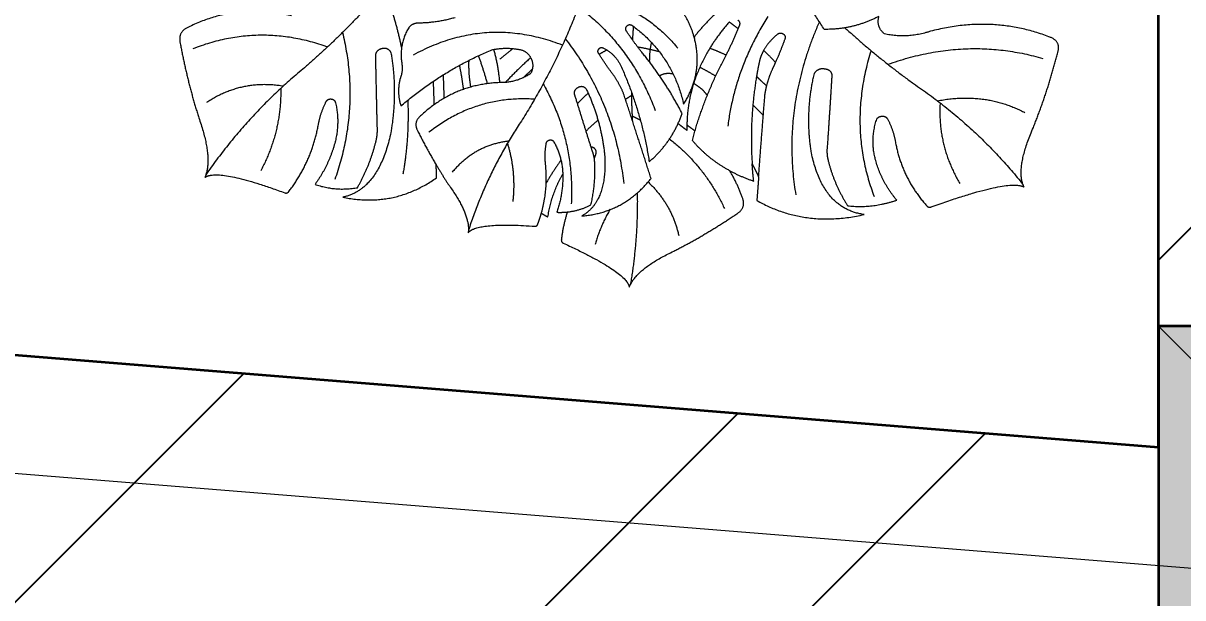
# Model space of a CAD drawing. Header units: inches. Extents: x 17146 to 31738, y -8920 to -2452.
# Drawn here: x 22810.95 to 22830.13, y -5296.79 to -5287.29 of the extents above; entities that cross this region are included whole.
import ezdxf

# ---------------------------------------------------------------- set-up
doc = ezdxf.new("R2010")
doc.units = ezdxf.units.IN
doc.header["$LTSCALE"] = 25
doc.header["$MEASUREMENT"] = 0
doc.header["$PDMODE"] = 3
doc.layers.get('Defpoints').update_dxf_attribs({"color": 251})
doc.layers.add('A-HATCH', color=7, linetype='Continuous')
for name, color, linetype, lineweight in [('A_Grid Name', 216, 'Continuous', 5), ('Column', 130, 'Continuous', 35), ('Dim-external', 151, 'Continuous', 9), ('Hatch', 253, 'Continuous', 13), ('plants', 105, 'Continuous', 18), ('Wall-Section', 6, 'Continuous', 35)]:
    doc.layers.add(name, color=color, linetype=linetype, lineweight=lineweight)
doc.styles.add('int text 1in-8ft', font='trebuc.ttf', dxfattribs={"height": 7})
doc.dimstyles.new('dim 1in-8ft', dxfattribs={"dimtxt": 7, "dimasz": 2, "dimexe": 6, "dimexo": 6, "dimgap": 1, "dimtad": 1, "dimdec": 0, "dimzin": 0, "dimdsep": 46, "dimlunit": 4, "dimtxsty": 'int text 1in-8ft', "dimblk": 'DOT', "dimcen": 4, "dimdle": 6, "dimclrt": 7, "dimadec": 0, "dimazin": 0, "dimtfac": 1, "dimtdec": 0, "dimtofl": 0, "dimtmove": 0, "dimatfit": 3, "dimfxl": 6, "dimfxlon": 1, "dimtolj": 1, "dimtzin": 0, "dimarcsym": 0})
doc.dimstyles.new('dim 1in-8ft c-c', dxfattribs={"dimtxt": 7, "dimasz": 2, "dimexe": 6, "dimexo": 6, "dimgap": 1, "dimtad": 1, "dimdec": 0, "dimzin": 0, "dimdsep": 46, "dimlunit": 4, "dimtxsty": 'int text 1in-8ft', "dimblk": 'DOT', "dimcen": 4, "dimdle": 6, "dimclrt": 7, "dimadec": 0, "dimazin": 0, "dimtfac": 1, "dimtdec": 0, "dimtofl": 0, "dimtmove": 0, "dimatfit": 3, "dimfxl": 6, "dimfxlon": 1, "dimtolj": 1, "dimtzin": 0, "dimarcsym": 0})
pattern_1 = [(45, (21802.997, -5239.595), (-6.62913, 6.62913), []), (45, (21807.416, -5239.595), (-6.62913, 6.62913), [])]

# ---------------------------------------------------------------- blocks, each defined once
blk = doc.blocks.new('col')
at = {"layer": 'Hatch'}
h = blk.add_hatch(color=256, dxfattribs=at)
h.dxf.hatch_style = 1
h.paths.add_polyline_path([(-8, -8), (8, -8), (8, 8), (-8, 8)])
at = {"layer": 'Column'}
blk.add_lwpolyline([(-8, -8), (8, -8), (8, 8), (-8, 8)], close=True, dxfattribs=at)
at = {"layer": 'Dim-external'}
for p, q in [((-8, 8), (8, -8)), ((8, 8), (-8, -8))]:
    blk.add_line(p, q, dxfattribs=at)
blk = doc.blocks.new('gridd')
at = {"layer": 'Dim-external'}
blk.add_blockref('col', (2, -270.818), dxfattribs=at)
blk = doc.blocks.new('Monstera_86')
at = {"layer": 'plants'}
for points in [[(0.7385, 1.358), (0.7301, 1.3352), (0.6834, 1.3133)], [(0.7287, 1.2409), (0.7277, 1.2983), (0.7372, 1.3548)], [(0.8205, 1.3033), (0.7418, 1.3393), (0.7385, 1.358)], [(0.6834, 1.3133), (0.6428, 1.2925), (0.6052, 1.2669)], [(0.7623, 1.2613), (0.7744, 1.2821), (0.7811, 1.3052)], [(0.8154, 1.2647), (0.8208, 1.2814), (0.8228, 1.2989)], [(0.8228, 1.2989), (0.8232, 1.3018), (0.8205, 1.3033)], [(0.7153, 1.2275), (0.6861, 1.2549), (0.6773, 1.2938)], [(0.8521, 1.2799), (0.8496, 1.2732), (0.8476, 1.2663)], [(0.8556, 1.2824), (0.853, 1.2824), (0.8521, 1.2799)], [(0.9383, 1.2904), (0.9284, 1.2773), (0.8556, 1.2824)], [(0.8724, 1.1521), (0.9145, 1.215), (0.938, 1.2874)], [(0.9613, 1.2329), (0.9354, 1.2693), (0.9383, 1.2904)], [(0.5804, 1.2504), (0.5207, 1.2845), (0.4475, 1.2679)], [(0.4475, 1.2679), (0.4986, 1.2605), (0.5127, 1.1914)], [(0.6052, 1.2669), (0.593, 1.2595), (0.5986, 1.2463)], [(0.7975, 1.2697), (0.7448, 1.2654), (0.7116, 1.223)], [(0.7694, 1.1914), (0.7646, 1.2512), (0.7975, 1.2697)], [(0.8395, 1.2708), (0.8354, 1.2428), (0.8213, 1.2183)], [(0.8476, 1.2663), (0.8437, 1.2687), (0.8395, 1.2708)], [(0.8476, 1.2663), (0.8389, 1.2354), (0.8426, 1.2034)], [(0.3642, 1.2585), (0.2669, 1.2232), (0.249, 1.2339)], [(0.3697, 1.2571), (0.3676, 1.2595), (0.3642, 1.2585)], [(0.409, 1.1752), (0.4016, 1.2213), (0.3697, 1.2571)], [(0.4677, 1.2571), (0.4369, 1.2603), (0.4069, 1.2501)], [(0.492, 1.2007), (0.4846, 1.2307), (0.4677, 1.2571)], [(0.6887, 1.1741), (0.644, 1.2092), (0.6205, 1.2606)], [(0.7861, 1.256), (0.7802, 1.2303), (0.7814, 1.204)], [(0.8154, 1.2647), (0.8, 1.263), (0.7861, 1.256)], [(0.8454, 1.1059), (0.8064, 1.1749), (0.8105, 1.2545)], [(0.8285, 1.2651), (0.8219, 1.2654), (0.8154, 1.2647)], [(0.8211, 1.218), (0.8205, 1.2423), (0.8285, 1.2651)], [(0.8897, 1.1797), (0.8789, 1.215), (0.8831, 1.2518)], [(0.4069, 1.2501), (0.426, 1.2273), (0.4335, 1.1992)], [(0.4388, 1.0647), (0.4681, 1.1579), (0.435, 1.2455)], [(0.5029, 1.0289), (0.55, 1.1353), (0.5321, 1.2436)], [(0.5782, 1.2211), (0.5793, 1.2358), (0.5804, 1.2504)], [(0.5986, 1.2463), (0.6046, 1.2292), (0.614, 1.2136)], [(1.0936, 1.2464), (1.0306, 1.2596), (0.9775, 1.2223)], [(1.0343, 1.1662), (1.049, 1.2365), (1.0936, 1.2464)], [(1.1608, 1.2394), (1.1319, 1.2017), (1.1239, 1.1549)], [(1.1657, 1.241), (1.1627, 1.2419), (1.1608, 1.2394)], [(1.265, 1.2219), (1.249, 1.2103), (1.1657, 1.241)], [(0.249, 1.2339), (0.2601, 1.2114), (0.2375, 1.1599)], [(0.3861, 1.1055), (0.3073, 1.159), (0.2504, 1.2306)], [(0.3532, 1.1294), (0.3562, 1.1834), (0.3286, 1.2295)], [(0.614, 1.2136), (0.5999, 1.2212), (0.5843, 1.2264)], [(0.5843, 1.2264), (0.5855, 1.2157), (0.5862, 1.205)], [(0.7116, 1.223), (0.7284, 1.1705), (0.7456, 1.1181)], [(0.8179, 1.05), (0.7567, 1.129), (0.7455, 1.2292)], [(0.8233, 1.2006), (0.8333, 1.2143), (0.8417, 1.229)], [(0.978, 1.2063), (0.97, 1.2198), (0.9613, 1.2329)], [(0.9775, 1.2223), (0.9778, 1.2143), (0.978, 1.2063)], [(1.0757, 1.2346), (1.0601, 1.2072), (1.0526, 1.1766)], [(1.1283, 1.2305), (1.1026, 1.2393), (1.0757, 1.2346)], [(1.0942, 1.0421), (1.0719, 1.1346), (1.1037, 1.2245)], [(1.1034, 1.1779), (1.1109, 1.2066), (1.1283, 1.2305)], [(0.5782, 1.2211), (0.5744, 1.17), (0.5703, 1.1189)], [(0.5862, 1.205), (0.5821, 1.213), (0.5782, 1.2211)], [(0.614, 1.2136), (0.6414, 1.1987), (0.6604, 1.176)], [(0.8213, 1.2183), (0.8212, 1.2182), (0.8211, 1.218)], [(0.8211, 1.217), (0.8211, 1.2175), (0.8211, 1.218)], [(0.8326, 1.1769), (0.8219, 1.1955), (0.8211, 1.217)], [(0.888, 1.1768), (0.9303, 1.182), (0.9581, 1.2153)], [(1.0133, 1.1262), (1.0113, 1.1723), (1.0193, 1.2179)], [(1.1413, 1.0858), (1.2117, 1.1436), (1.2636, 1.2185)], [(1.1708, 1.1115), (1.17, 1.1657), (1.1956, 1.2135)], [(1.2724, 1.1479), (1.2545, 1.1987), (1.265, 1.2219)], [(0.4335, 1.1992), (0.4399, 1.1747), (0.4317, 1.1495)], [(0.493, 1.1825), (0.4943, 1.1918), (0.492, 1.2007)], [(0.5808, 1.0967), (0.5898, 1.151), (0.5862, 1.205)], [(0.7139, 1.2024), (0.6855, 1.1783), (0.6731, 1.1426)], [(0.7499, 1.0817), (0.7236, 1.1394), (0.7139, 1.2024)], [(0.7819, 1.1985), (0.7808, 1.1956), (0.7798, 1.1926)], [(0.7814, 1.204), (0.7817, 1.1961), (0.7845, 1.1888)], [(0.8426, 1.2034), (0.8437, 1.1916), (0.8416, 1.1799)], [(1.0009, 1.1644), (0.9902, 1.1858), (0.978, 1.2063)], [(0.4875, 1.0971), (0.4901, 1.1398), (0.493, 1.1825)], [(0.5127, 1.1914), (0.5207, 1.1427), (0.5091, 1.0931)], [(0.7922, 1.1119), (0.7741, 1.1496), (0.7694, 1.1914)], [(0.7798, 1.1926), (0.7787, 1.189), (0.7813, 1.1863)], [(0.7813, 1.1863), (0.7832, 1.1844), (0.7859, 1.1843)], [(0.7845, 1.1888), (0.7953, 1.1547), (0.8059, 1.1205)], [(0.8416, 1.1799), (0.841, 1.1766), (0.838, 1.1756)], [(0.4185, 1.1492), (0.4117, 1.1615), (0.409, 1.1752)], [(0.6604, 1.176), (0.646, 1.1215), (0.6184, 1.0702)], [(0.838, 1.1756), (0.8349, 1.1746), (0.8326, 1.1769)], [(0.856, 1.1249), (0.929, 1.1202), (0.987, 1.1659)], [(1.0341, 1.0673), (1.0257, 1.1167), (1.0343, 1.1662)], [(1.0526, 1.1766), (1.0504, 1.1675), (1.0511, 1.1581)], [(1.1032, 1.128), (1.097, 1.1529), (1.1034, 1.1779)], [(0.2375, 1.1599), (0.2192, 1.1141), (0.2073, 1.067)], [(0.5667, 1.0223), (0.6075, 1.0869), (0.6164, 1.1583)], [(0.6387, 1.0616), (0.6683, 1.1104), (0.6671, 1.1635)], [(0.6671, 1.1568), (0.662, 1.1604), (0.6571, 1.1643)], [(0.6671, 1.1635), (0.6728, 1.1595), (0.678, 1.1549)], [(0.7351, 1.1456), (0.73, 1.148), (0.725, 1.1506)], [(0.736, 1.1157), (0.7358, 1.1334), (0.7348, 1.151)], [(0.7774, 1.1508), (0.785, 1.1574), (0.7922, 1.1644)], [(0.7949, 0.9924), (0.8249, 1.0767), (0.8724, 1.1521)], [(0.9976, 1.1457), (1.0069, 1.1536), (1.0009, 1.1644)], [(1.0511, 1.1581), (1.0521, 1.1153), (1.053, 1.0724)], [(1.1239, 1.1549), (1.1211, 1.141), (1.1147, 1.1282)], [(0.3565, 1.1269), (0.2971, 1.1155), (0.2479, 1.1415)], [(0.4249, 1.1459), (0.4204, 1.1458), (0.4185, 1.1492)], [(0.4317, 1.1495), (0.4294, 1.146), (0.4249, 1.1459)], [(0.5853, 1.1318), (0.5786, 1.1382), (0.5724, 1.1451)], [(0.6731, 1.1426), (0.6944, 1.1011), (0.7241, 1.0654)], [(0.8015, 1.0102), (0.7355, 1.0602), (0.7064, 1.1389)], [(0.9, 1.1043), (0.9561, 1.1067), (0.9976, 1.1457)], [(1.2954, 1.0558), (1.2868, 1.1026), (1.2724, 1.1479)], [(0.6712, 1.1309), (0.6462, 1.0924), (0.6582, 1.0478)], [(0.7358, 1.0329), (0.6855, 1.0693), (0.6712, 1.1309)], [(0.736, 1.1206), (0.7397, 1.1228), (0.7433, 1.1252)], [(0.8029, 1.13), (0.7963, 1.1236), (0.7897, 1.1173)], [(1.0217, 1.1332), (0.9706, 1.0893), (0.9089, 1.0636)], [(0.9695, 1.0949), (0.9687, 1.1096), (0.9686, 1.1242)], [(0.9804, 1.1317), (0.9809, 1.1171), (0.9814, 1.1026)], [(1.0227, 1.0992), (1.0272, 1.1164), (1.0217, 1.1332)], [(1.1091, 1.1246), (1.1051, 1.1245), (1.1032, 1.128)], [(1.1147, 1.1282), (1.113, 1.1247), (1.1091, 1.1246)], [(1.1679, 1.1088), (1.2191, 1.1003), (1.2627, 1.1289)], [(0.5682, 1.1083), (0.5655, 1.0976), (0.5609, 1.0874)], [(0.5703, 1.1189), (0.5695, 1.1136), (0.5682, 1.1083)], [(0.5776, 1.0998), (0.573, 1.1042), (0.5682, 1.1083)], [(0.6418, 1.1201), (0.6444, 1.117), (0.6469, 1.1139)], [(0.6469, 1.1139), (0.6525, 1.1092), (0.6586, 1.1054)], [(0.7456, 1.1181), (0.7506, 1.1055), (0.7585, 1.0946)], [(0.8025, 1.1104), (0.7967, 1.1068), (0.7922, 1.1119)], [(0.8059, 1.1205), (0.8082, 1.114), (0.8025, 1.1104)], [(0.935, 1.11), (0.9379, 1.0935), (0.9373, 1.0767)], [(0.9493, 1.0831), (0.9462, 1.098), (0.9444, 1.1131)], [(0.4711, 1.0363), (0.4311, 1.0731), (0.3861, 1.1055)], [(0.4956, 1.0872), (0.4866, 1.0889), (0.4875, 1.0971)], [(0.5091, 1.0931), (0.5047, 1.0855), (0.4956, 1.0872)], [(0.5769, 1.0763), (0.5791, 1.0865), (0.5808, 1.0967)], [(0.5808, 1.0967), (0.5792, 1.0982), (0.5776, 1.0998)], [(0.651, 1.0852), (0.641, 1.0903), (0.6315, 1.0962)], [(0.6845, 1.0937), (0.6932, 1.0917), (0.701, 1.0959)], [(0.7585, 1.0946), (0.768, 1.082), (0.7763, 1.0685)], [(0.8607, 1.0738), (0.8558, 1.0835), (0.8609, 1.093)], [(0.8701, 1.0982), (0.8645, 1.093), (0.859, 1.0879)], [(0.8609, 1.093), (0.8787, 1.105), (0.9, 1.1043)], [(0.8609, 1.0735), (0.8772, 1.0881), (0.8922, 1.1041)], [(0.9069, 1.0632), (0.9011, 1.0834), (0.8995, 1.1043)], [(0.9144, 1.1056), (0.9193, 1.0881), (0.9254, 1.071)], [(1.0206, 1.081), (1.0192, 1.0904), (1.0227, 1.0992)], [(0.4178, 1.0816), (0.3202, 1.0467), (0.2256, 1.0744)], [(0.5571, 1.0793), (0.5508, 1.0652), (0.5456, 1.0508)], [(0.5609, 1.0874), (0.5589, 1.0834), (0.5571, 1.0793)], [(0.5571, 1.0793), (0.564, 1.0719), (0.572, 1.0644)], [(0.7133, 1.0789), (0.7135, 1.067), (0.711, 1.055)], [(0.7704, 1.0616), (0.7571, 1.0684), (0.7499, 1.0817)], [(0.9968, 0.9293), (1.0604, 1.0157), (1.1413, 1.0858)], [(1.0121, 1.0362), (1.0245, 1.057), (1.0206, 1.081)], [(0.2073, 1.067), (0.2028, 1.0525), (0.2182, 1.0475)], [(0.556, 1.0454), (0.566, 1.0537), (0.572, 1.0644)], [(0.572, 1.0644), (0.5751, 1.0702), (0.5769, 1.0763)], [(0.6176, 1.0686), (0.61, 1.0533), (0.6035, 1.0376)], [(0.6184, 1.0702), (0.618, 1.0694), (0.6176, 1.0686)], [(0.6387, 1.0616), (0.6283, 1.0652), (0.6184, 1.0702)], [(0.7283, 1.0599), (0.715, 1.0622), (0.702, 1.0657)], [(0.7241, 1.0654), (0.7334, 1.0535), (0.7418, 1.041)], [(0.7663, 1.0639), (0.7711, 1.0665), (0.7759, 1.0692)], [(0.7763, 1.0685), (0.7787, 1.0655), (0.7762, 1.0625)], [(0.8215, 1.0579), (0.9166, 1.0211), (1.0064, 1.0701)], [(0.8763, 1.063), (0.8657, 1.0641), (0.8607, 1.0738)], [(0.8826, 1.0621), (0.891, 1.0685), (0.899, 1.0753)], [(1.0456, 1.062), (1.0376, 1.0599), (1.0341, 1.0673)], [(1.053, 1.0724), (1.0535, 1.0642), (1.0456, 1.062)], [(0.5456, 1.0508), (0.5433, 1.0464), (0.5478, 1.0441)], [(0.6146, 1.0292), (0.6283, 1.0446), (0.6387, 1.0616)], [(0.7966, 0.9971), (0.7249, 1.005), (0.6785, 1.0616)], [(0.7336, 1.0345), (0.7342, 1.0429), (0.7347, 1.0513)], [(0.7762, 1.0625), (0.7737, 1.0595), (0.7704, 1.0616)], [(0.9089, 1.0636), (0.8926, 1.0601), (0.8763, 1.063)], [(1.0431, 0.9874), (1.0286, 1.0237), (1.021, 1.0621)], [(1.113, 1.0602), (1.1966, 1.0299), (1.2798, 1.0624)], [(1.2853, 1.0356), (1.2989, 1.0414), (1.2954, 1.0558)], [(0.2182, 1.0475), (0.288, 1.0205), (0.3652, 1.0407)], [(0.3652, 1.0407), (0.3938, 1.0501), (0.4221, 1.0439)], [(0.4221, 1.0439), (0.4325, 1.0353), (0.4291, 1.0224)], [(0.429, 1.0221), (0.4609, 1.0388), (0.4969, 1.0383)], [(0.4969, 1.0383), (0.5301, 0.9855), (0.563, 0.9325)], [(0.5478, 1.0441), (0.5523, 1.0418), (0.556, 1.0454)], [(0.6035, 1.0376), (0.6027, 1.0358), (0.602, 1.034)], [(0.6035, 1.0376), (0.6089, 1.0334), (0.6146, 1.0292)], [(0.6326, 1.0197), (0.6466, 1.033), (0.6582, 1.0478)], [(0.6582, 1.0478), (0.6626, 1.0314), (0.6719, 1.0174)], [(0.7345, 1.0489), (0.7352, 1.0492), (0.7359, 1.0495)], [(0.7418, 1.041), (0.7442, 1.0378), (0.7419, 1.0346)], [(1.0014, 1.0306), (1.0079, 1.0311), (1.0121, 1.0362)], [(1.1573, 1.0216), (1.2237, 1.005), (1.2853, 1.0356)], [(0.602, 1.034), (0.5998, 1.0295), (0.6041, 1.0268)], [(0.7419, 1.0346), (0.7395, 1.0314), (0.7358, 1.0329)], [(0.9546, 1.0238), (0.9776, 1.0304), (1.0014, 1.0306)]]:
    blk.add_open_spline(points, degree=2, dxfattribs=at)
blk = doc.blocks.new('_Dot')
at = {"color": 0, "linetype": 'ByBlock', "lineweight": -2}
blk.add_line((-0.5, 0), (-1, 0), dxfattribs=at)
at = {"color": 0, "linetype": 'ByBlock', "const_width": 0.5}
blk.add_lwpolyline([(-0.25, 0, 1), (0.25, 0, 1)], format="xyb", close=True, dxfattribs=at)
blk = doc.blocks.new('*D163')
at = {"layer": 'Defpoints', "color": 0, "transparency": 16777216}
for p in [(22837.726, -5179.48), (22715.726, -5300.298), (22837.726, -5300.298)]:
    blk.add_point(p, dxfattribs=at)
at = {"layer": 'Dim-external', "color": 0, "lineweight": -2, "transparency": 16777216}
for p, q in [((22721.726, -5179.48), (22709.726, -5179.48)), ((22715.726, -5181.48), (22715.726, -5298.298)), ((22721.726, -5300.298), (22709.726, -5300.298))]:
    blk.add_line(p, q, dxfattribs=at)
at = {"layer": 'Dim-external', "color": 0, "lineweight": -2, "transparency": 16777216, "xscale": 2, "yscale": 2, "zscale": 2}
for p, rotation in [((22715.726, -5179.48), 90), ((22715.726, -5300.298), 270)]:
    blk.add_blockref('_Dot', p, dxfattribs=dict(at, rotation=rotation))
at = {"layer": 'Dim-external', "color": 7, "transparency": 16777216, "insert": (22711.165, -5239.889), "char_height": 7, "attachment_point": 5, "rotation": 90, "style": 'int text 1in-8ft'}
blk.add_mtext('\\A1;10\'-1"c/c', dxfattribs=at)
blk = doc.blocks.new('*D498')
at = {"layer": 'Defpoints', "color": 0, "transparency": 16777216}
for p in [(22829.726, -5269.889), (22745.726, -5291.879), (22799.726, -5291.879)]:
    blk.add_point(p, dxfattribs=at)
at = {"layer": 'Dim-external', "color": 0, "lineweight": -2, "transparency": 16777216}
for p, q in [((22734.665, -5277.566), (22734.665, -5253.472)), ((22751.726, -5269.889), (22739.726, -5269.889)), ((22745.726, -5271.889), (22745.726, -5289.879)), ((22745.726, -5280.884), (22734.665, -5277.566)), ((22751.726, -5291.879), (22739.726, -5291.879))]:
    blk.add_line(p, q, dxfattribs=at)
at = {"layer": 'Dim-external', "color": 0, "lineweight": -2, "transparency": 16777216, "xscale": 2, "yscale": 2, "zscale": 2}
for p, rotation in [((22745.726, -5269.889), 90), ((22745.726, -5291.879), 270)]:
    blk.add_blockref('_Dot', p, dxfattribs=dict(at, rotation=rotation))
at = {"layer": 'Dim-external', "color": 7, "transparency": 16777216, "insert": (22730.103, -5265.519), "char_height": 7, "attachment_point": 5, "rotation": 90, "style": 'int text 1in-8ft'}
blk.add_mtext('\\A1;1\'-10"', dxfattribs=at)
blk = doc.blocks.new('BP1')
at = {"layer": 'A_Grid Name'}
for p, q in [((30, 0), (30, -286.819)), ((614, -321.886), (0, -272.36))]:
    blk.add_line(p, q, dxfattribs=at)

msp = doc.modelspace()

# ---------------------------------------------------------------- hatches: boundary and pattern name
at = {"layer": 'A-HATCH'}
h = msp.add_hatch(dxfattribs=at)
h.set_pattern_fill('ANSI32', color=256, scale=25, style=0)
h.set_pattern_definition(pattern_1)
h.paths.add_polyline_path([(22829.726, -5269.889), (22838.726, -5269.889), (22838.726, -5294.299), (22829.726, -5294.299)])
h = msp.add_hatch(dxfattribs=at)
h.set_pattern_fill('ANSI32', color=256, scale=25, style=0)
h.set_pattern_definition(pattern_1)
edge = h.paths.add_edge_path()
edge.add_line((22829.726, -5303.283), (22804.726, -5301.266))
edge.add_line((22804.726, -5301.266), (22804.726, -5297.298))
edge.add_line((22804.726, -5297.298), (22829.726, -5299.315))
edge.add_line((22829.726, -5308.299), (22799.726, -5305.879))
edge.add_line((22799.726, -5305.879), (22799.726, -5291.879))
edge.add_line((22799.726, -5291.879), (22829.726, -5294.299))

# ---------------------------------------------------------------- linework, layer by layer
at = {"layer": 'Wall-Section'}
for points in [[(22829.726, -5294.299), (22829.726, -5269.889), (22838.726, -5269.889), (22838.726, -5292.298)], [(22829.726, -5308.299), (22799.726, -5305.879), (22799.726, -5291.879), (22829.726, -5294.299)]]:
    msp.add_lwpolyline(points, dxfattribs=at)

# ---------------------------------------------------------------- block references
at = {"layer": 'A_Grid Name'}
msp.add_blockref('BP1', (22799.726, -5021.48), dxfattribs=at)
at = {"layer": 'Column'}
msp.add_blockref('gridd', (22835.726, -5029.48), dxfattribs=at)
at = {"layer": 'plants', "xscale": 13.3390505456649, "yscale": 13.3390505456649, "zscale": 13.3390505456649, "rotation": 180}
msp.add_blockref('Monstera_86', (22830.824, -5273.539), dxfattribs=at)

# ---------------------------------------------------------------- dimensions: what is measured, and where the dimension line sits
at = {"layer": 'Dim-external'}
for base, p1, p2, dimstyle, override, picture, middle in [((22715.726, -5300.298), (22837.726, -5179.48), (22837.726, -5300.298), 'dim 1in-8ft c-c', {"dimpost": 'c/c'}, '*D163', (22711.165, -5239.889)), ((22745.726, -5291.879), (22829.726, -5269.889), (22799.726, -5291.879), 'dim 1in-8ft', {"dimtmove": 1}, '*D498', (22730.103, -5276.566))]:
    dim = msp.add_linear_dim(base=base, p1=p1, p2=p2, angle=90, dimstyle=dimstyle, override=override, dxfattribs=at)
    dim.commit()
    dim.dimension.update_dxf_attribs({"geometry": picture, "text_midpoint": middle})

doc.saveas('drawing.dxf')
